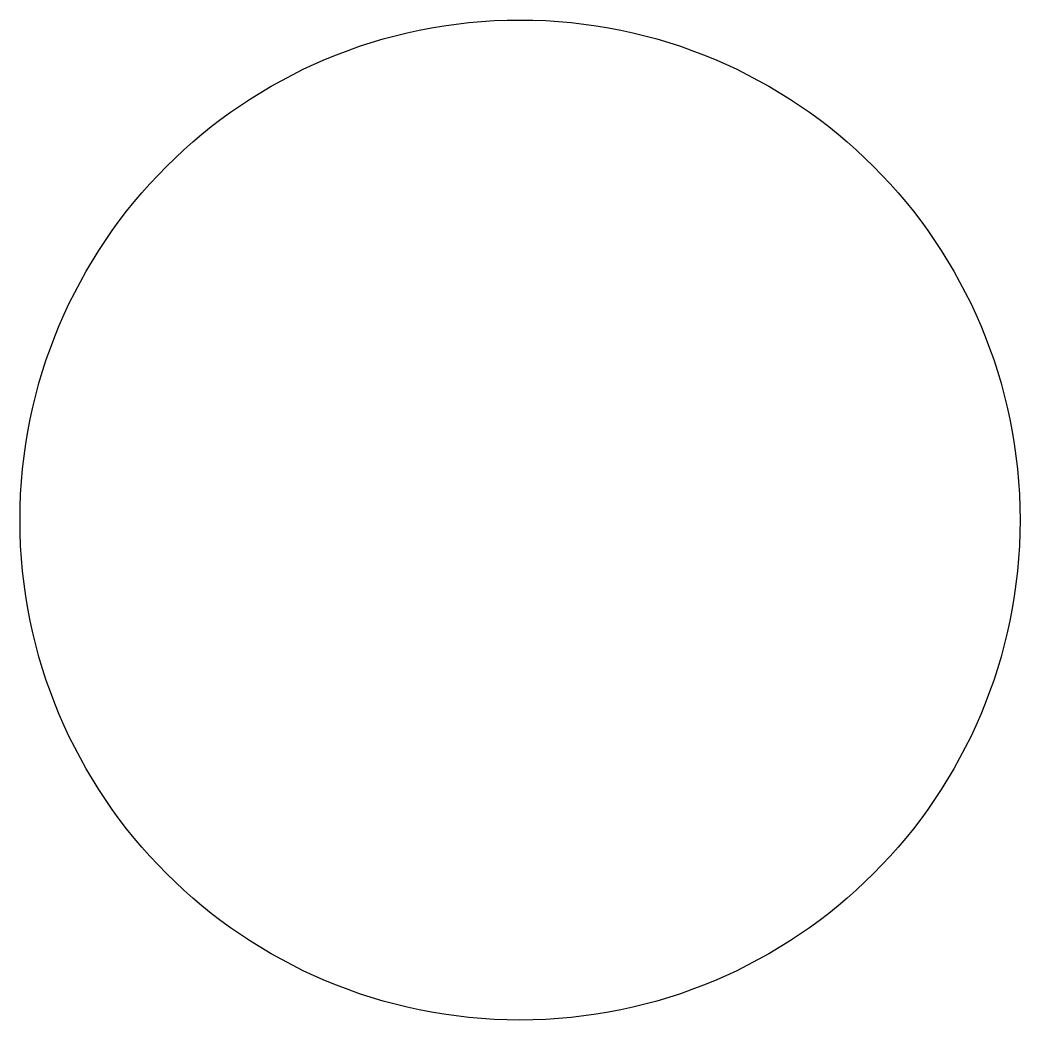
# Model space of a CAD drawing. Extents: x -0.5 to 0.5, y -0.5 to 0.5.
import ezdxf

# ---------------------------------------------------------------- set-up
doc = ezdxf.new("R2010")
doc.units = 0
doc.header["$MEASUREMENT"] = 0

msp = doc.modelspace()

# ---------------------------------------------------------------- linework, layer by layer
msp.add_circle((0, 0), 0.5)

doc.saveas('drawing.dxf')
